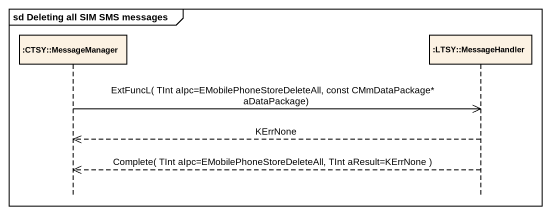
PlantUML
@startuml
mainframe sd Deleting all SIM SMS messages
hide footbox
participant ":CTSY::MessageManager" as CTSY_MessageManager
participant ":LTSY::MessageHandler" as LTSY_MessageHandler

CTSY_MessageManager ->> LTSY_MessageHandler : ExtFuncL( TInt aIpc=EMobilePhoneStoreDeleteAll, const CMmDataPackage* aDataPackage)
LTSY_MessageHandler -->> CTSY_MessageManager : KErrNone
LTSY_MessageHandler -->> CTSY_MessageManager : Complete( TInt aIpc=EMobilePhoneStoreDeleteAll, TInt aResult=KErrNone )
@enduml
